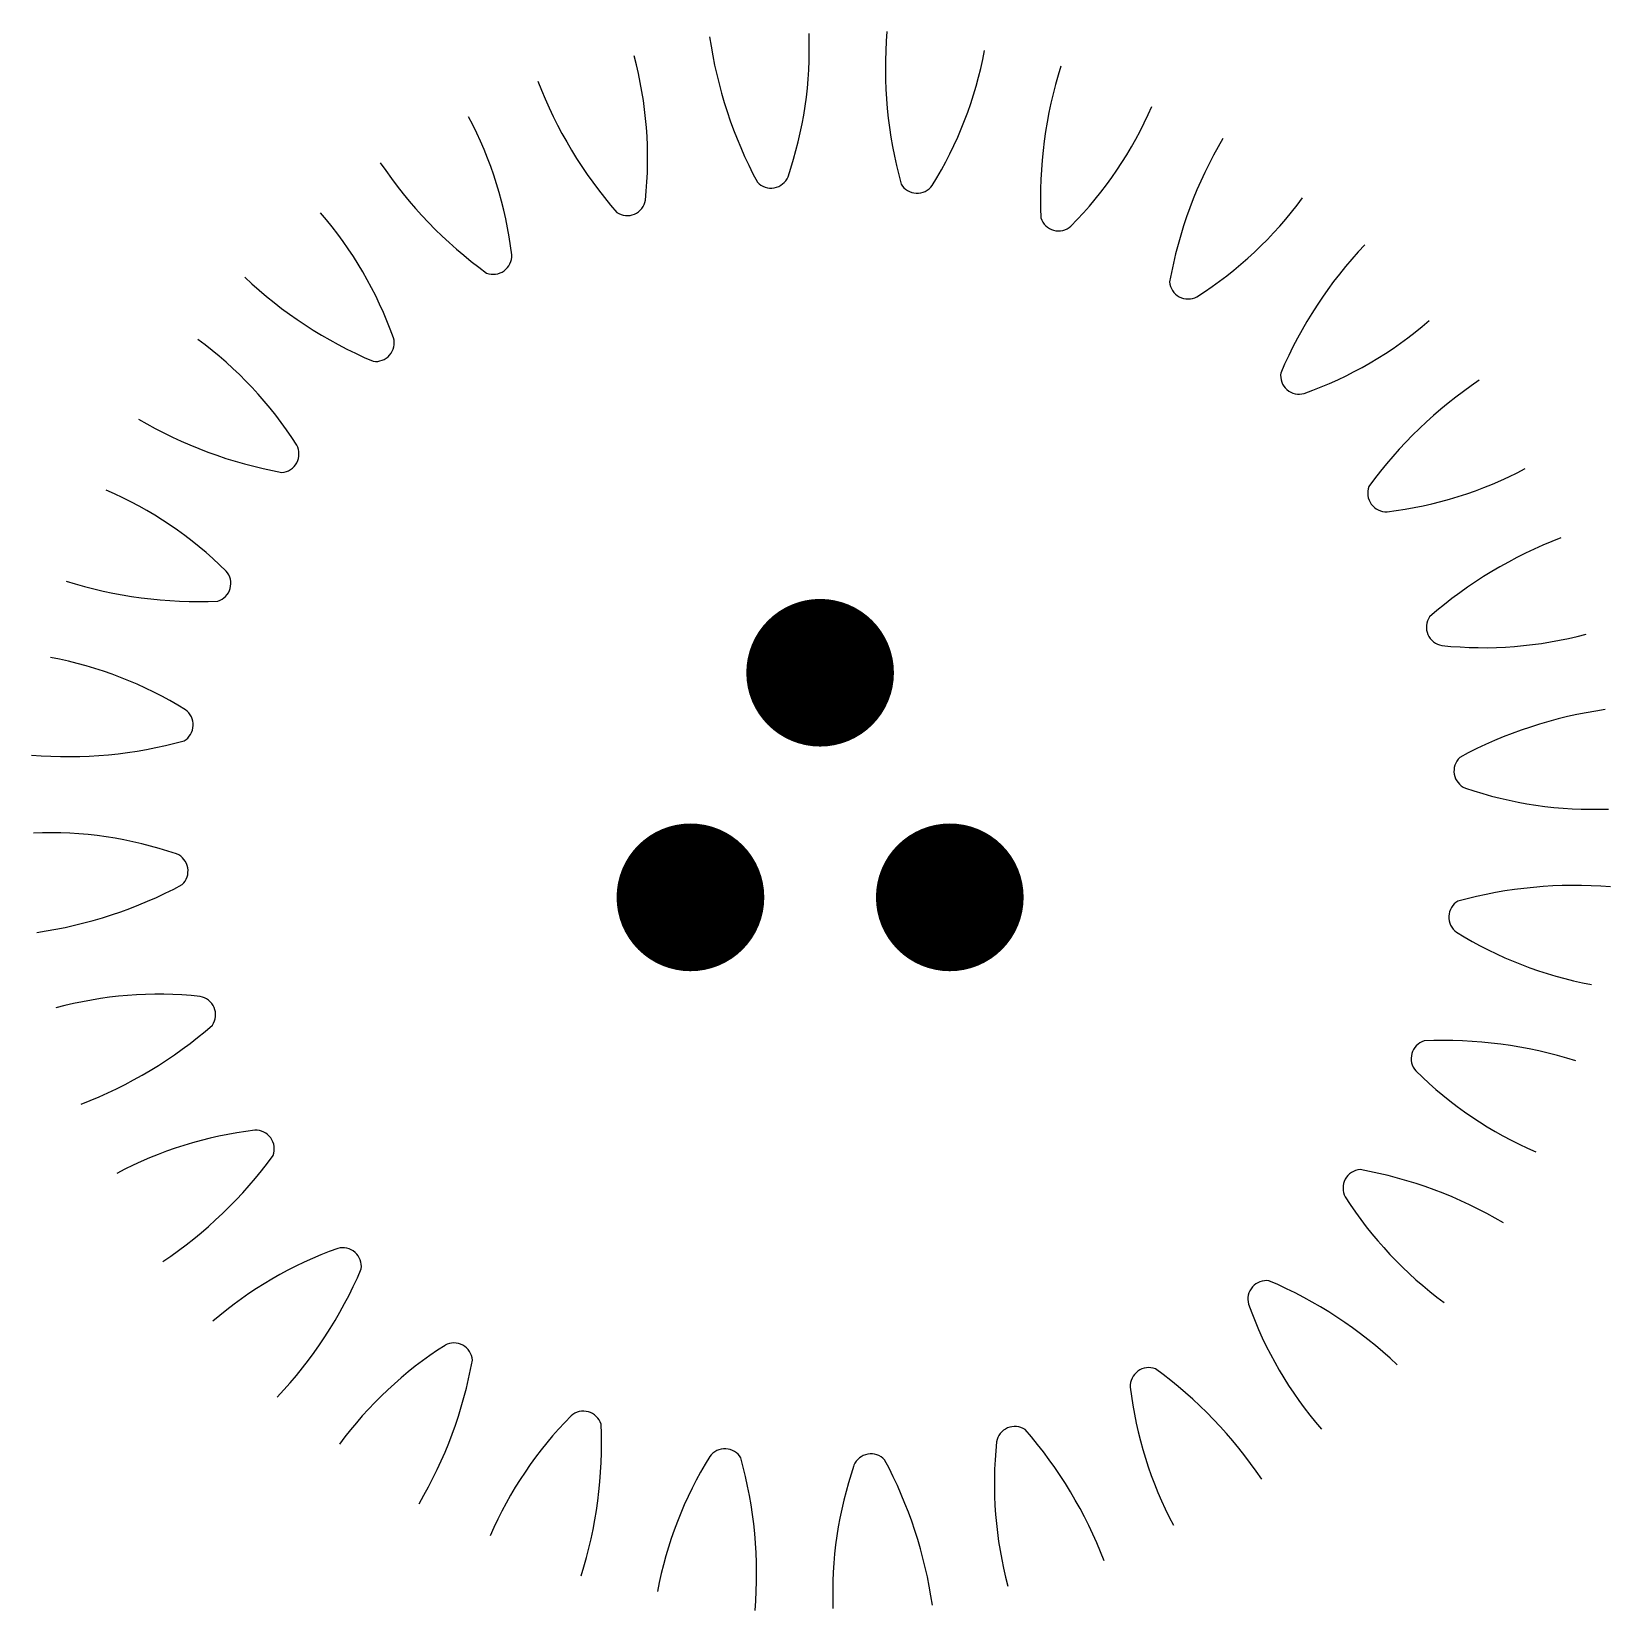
# Model space of a CAD drawing. Extents: x -0.98 to 0.99, y -0.98 to 0.99.
import ezdxf

# ---------------------------------------------------------------- set-up
doc = ezdxf.new("R2010")
doc.units = 0
doc.header["$LTSCALE"] = 0.01
doc.header["$MEASUREMENT"] = 0
doc.layers.get('0').update_dxf_attribs({"lineweight": 20})

msp = doc.modelspace()

# ---------------------------------------------------------------- linework, layer by layer
at = {"color": 0, "linetype": 'ByBlock', "lineweight": -2, "const_width": 0.0923}
for points in [[(-0.0451, 0.192, 1), (0.0471, 0.192, 1)], [(-0.2072, -0.0887, 1), (-0.1149, -0.0887, 1)], [(0.1169, -0.0887, 1), (0.2092, -0.0887, 1)]]:
    msp.add_lwpolyline(points, format="xyb", close=True, dxfattribs=at)
at = {"color": 0, "linetype": 'ByBlock', "lineweight": -2}
for centre, radius, start, end in [((0.4049, 1.0642), 0.5475, 188.128, 208.2659), ((-0.5032, 0.9713), 0.4907, 341.0476, 2.2764), ((0.6301, 0.9481), 0.5475, 175.2708, 195.4087), ((-0.2759, 1.0595), 0.4907, 328.1904, 349.4192), ((-0.7052, 0.8347), 0.4907, 353.9047, 15.1335), ((0.8238, 0.7848), 0.5475, 162.4137, 182.5516), ((0.1594, 1.1274), 0.5475, 200.9851, 221.123), ((-0.0346, 1.095), 0.4907, 315.3333, 336.5621), ((-0.8717, 0.6565), 0.4907, 6.7618, 27.9907), ((0.9763, 0.5824), 0.5475, 149.5565, 169.6945), ((-0.0939, 1.1343), 0.5475, 213.8422, 233.9802), ((-0.0605, 0.821), 0.0233, 223.5515, 337.0761), ((0.1222, 0.8145), 0.0233, 210.6944, 324.219), ((-0.2401, 0.7866), 0.0233, 236.4087, 349.9333), ((0.2085, 1.0759), 0.4907, 302.4761, 323.705), ((-0.9944, 0.4458), 0.4907, 19.619, 40.8478), ((0.299, 0.7675), 0.0233, 197.8372, 311.3619), ((-0.4076, 0.7132), 0.0233, 249.2658, 2.7904), ((1.08, 0.3512), 0.5475, 136.6994, 156.8373), ((-0.3424, 1.0846), 0.5475, 226.6994, 246.8373), ((0.4608, 0.6824), 0.0233, 184.9801, 298.5047), ((0.4412, 1.0032), 0.4907, 289.619, 310.8478), ((-1.0671, 0.2131), 0.4907, 32.4761, 53.705), ((-0.5545, 0.6043), 0.0233, 262.123, 15.6476), ((0.5997, 0.5634), 0.0233, 172.123, 285.6476), ((1.1296, 0.1027), 0.5475, 123.8422, 143.9802), ((-0.5736, 0.981), 0.5475, 239.5565, 259.6945), ((-0.6736, 0.4654), 0.0233, 274.9801, 28.5047), ((0.6519, 0.8805), 0.4907, 276.7618, 297.9907), ((-1.0862, -0.03), 0.4907, 45.3333, 66.5621), ((0.7086, 0.4164), 0.0233, 159.2658, 272.7904), ((1.1227, -0.1506), 0.5475, 110.9851, 131.123), ((-0.7587, 0.3036), 0.0233, 287.8372, 41.3619), ((-0.7759, 0.8284), 0.5475, 252.4137, 272.5516), ((0.782, 0.249), 0.0233, 146.4087, 259.9333), ((0.8301, 0.714), 0.4907, 263.9047, 285.1335), ((-1.0507, -0.2713), 0.4907, 58.1904, 79.4192), ((-0.8057, 0.1269), 0.0233, 300.6944, 54.219), ((1.0596, -0.396), 0.5475, 98.128, 118.2659), ((-0.9393, 0.6347), 0.5475, 265.2708, 285.4087), ((0.8164, 0.0693), 0.0233, 133.5515, 247.0761), ((0.9667, 0.512), 0.4907, 251.0476, 272.2764), ((-0.9625, -0.4986), 0.4907, 71.0476, 92.2764), ((-0.8122, -0.0559), 0.0233, 313.5515, 67.0761), ((-1.0554, 0.4095), 0.5475, 278.128, 298.2659), ((0.9435, -0.6213), 0.5475, 85.2708, 105.4087), ((0.8099, -0.1134), 0.0233, 120.6944, 234.219), ((1.0549, 0.2847), 0.4907, 238.1904, 259.4192), ((-0.8259, -0.7005), 0.4907, 83.9047, 105.1335), ((-0.7778, -0.2355), 0.0233, 326.4087, 79.9333), ((-1.1185, 0.1641), 0.5475, 290.9851, 311.123), ((0.7629, -0.2902), 0.0233, 107.8372, 221.3619), ((0.7801, -0.815), 0.5475, 72.4137, 92.5516), ((1.0904, 0.0435), 0.4907, 225.3333, 246.5621), ((-0.6477, -0.867), 0.4907, 96.7618, 117.9907), ((-0.7044, -0.403), 0.0233, 339.2658, 92.7904), ((-1.1254, -0.0892), 0.5475, 303.8422, 323.9802), ((0.6778, -0.452), 0.0233, 94.9801, 208.5047), ((0.5778, -0.9675), 0.5475, 59.5565, 79.6945), ((1.0713, -0.1996), 0.4907, 212.4761, 233.705), ((-0.437, -0.9897), 0.4907, 109.619, 130.8478), ((-0.5955, -0.5499), 0.0233, 352.123, 105.6476), ((-1.0758, -0.3377), 0.5475, 316.6994, 336.8373), ((0.5588, -0.5909), 0.0233, 82.123, 195.6476), ((0.3466, -1.0712), 0.5475, 46.6994, 66.8373), ((0.9986, -0.4324), 0.4907, 199.619, 220.8478), ((-0.2042, -1.0625), 0.4907, 122.4761, 143.705), ((-0.4566, -0.6689), 0.0233, 4.9801, 118.5047), ((-0.9721, -0.569), 0.5475, 329.5565, 349.6945), ((0.4118, -0.6997), 0.0233, 69.2658, 182.7904), ((0.0981, -1.1208), 0.5475, 33.8422, 53.9802), ((0.8759, -0.6431), 0.4907, 186.7618, 207.9907), ((0.0388, -1.0816), 0.4907, 135.3333, 156.5621), ((-0.2948, -0.7541), 0.0233, 17.8372, 131.3619), ((-0.8196, -0.7713), 0.5475, 342.4137, 2.5516), ((0.7094, -0.8212), 0.4907, 173.9047, 195.1335), ((0.2443, -0.7732), 0.0233, 56.4087, 169.9333), ((-0.1552, -1.1139), 0.5475, 20.9851, 41.123), ((0.2801, -1.0461), 0.4907, 148.1904, 169.4192), ((-0.118, -0.8011), 0.0233, 30.6944, 144.219), ((-0.6259, -0.9347), 0.5475, 355.2708, 15.4087), ((0.0647, -0.8075), 0.0233, 43.5515, 157.0761), ((0.5074, -0.9579), 0.4907, 161.0476, 182.2764), ((-0.4007, -1.0508), 0.5475, 8.128, 28.2659)]:
    msp.add_arc(centre, radius, start, end, dxfattribs=at)

doc.saveas('drawing.dxf')
